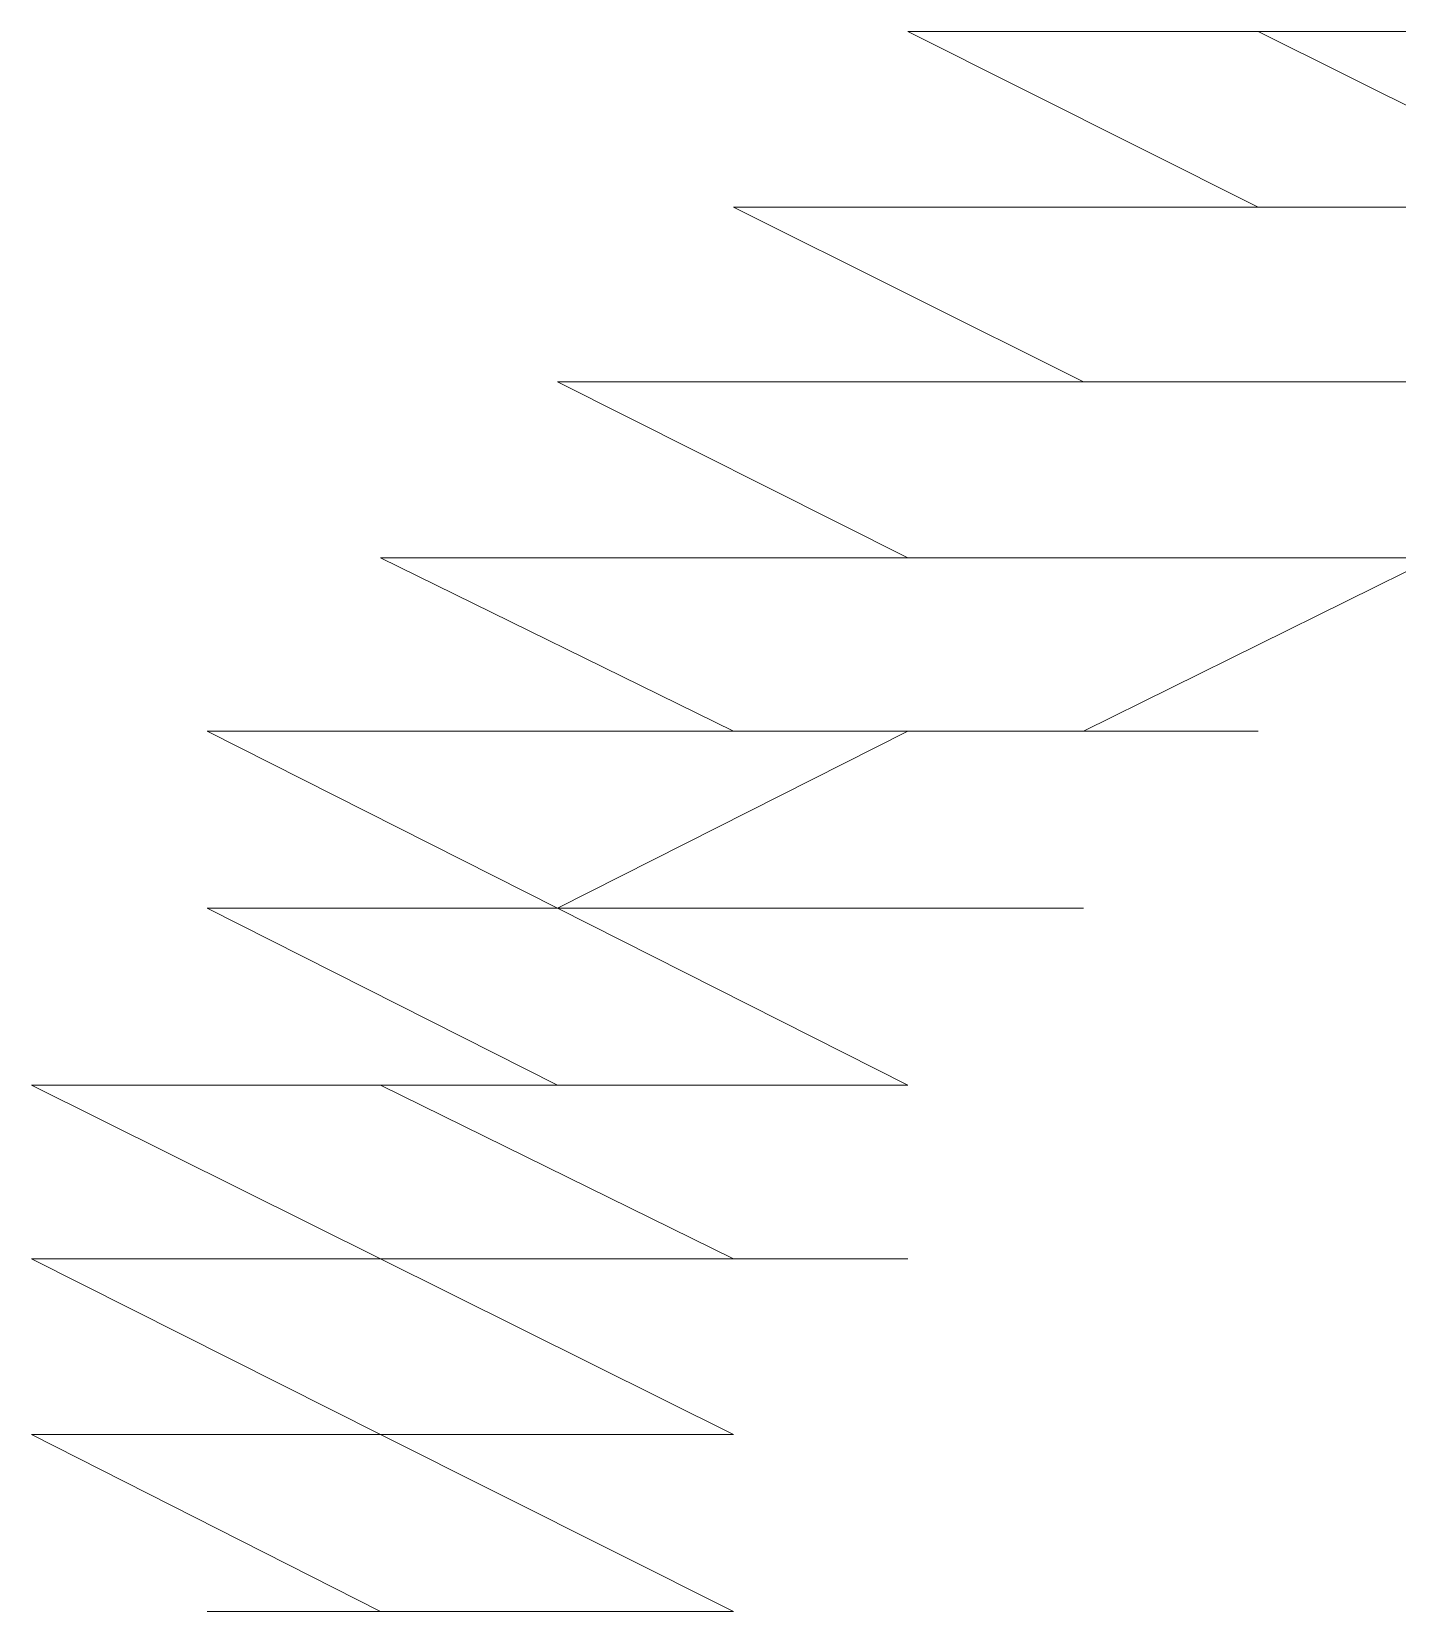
# Model space of a CAD drawing. Header units: millimetres. Extents: x 0 to 17945, y -132 to 1785.
# Drawn here: x 9940.355 to 9941.388, y 130.644 to 131.839 of the extents above; entities that cross this region are included whole.
import ezdxf

# ---------------------------------------------------------------- set-up
doc = ezdxf.new("R2010")
doc.units = ezdxf.units.MM

# ---------------------------------------------------------------- blocks, each defined once
blk = doc.blocks.new('TCR_GROWATT_40KTL3_X_FRONT')
at = {"color": 1, "lineweight": 9}
for points in [[(496.8406, 131.8392), (497.1055, 131.8392), (497.3724, 131.8392), (497.7687, 131.8392), (498.0335, 131.8392), (498.3005, 131.8392), (498.0335, 131.8392), (497.7687, 131.8392), (497.3724, 131.8392), (497.1055, 131.8392)], [(496.8406, 131.8392), (497.1055, 131.8392), (497.3724, 131.8392), (497.7687, 131.8392), (498.0335, 131.8392), (498.3005, 131.8392), (498.0335, 131.8392), (497.7687, 131.8392), (497.3724, 131.8392), (497.1055, 131.8392)], [(496.8406, 131.8392), (497.1055, 131.8392), (497.5035, 131.8392), (497.7687, 131.8392), (498.0335, 131.8392), (498.3005, 131.8392), (498.0335, 131.8392), (497.7687, 131.8392), (497.5035, 131.8392), (497.2387, 131.8392), (496.9735, 131.8392)], [(496.8406, 131.8392), (497.1055, 131.8392), (497.3724, 131.8392), (497.7687, 131.8392), (498.0335, 131.8392), (498.3005, 131.8392), (498.0335, 131.8392), (497.7687, 131.8392), (497.5035, 131.8392), (497.2387, 131.8392), (496.9735, 131.8392)], [(496.8406, 131.8392), (497.1055, 131.7063), (497.5035, 131.7063), (497.9016, 131.7063), (498.1667, 131.7063), (497.9016, 131.7063), (497.6364, 131.7063), (497.3724, 131.7063), (497.1055, 131.8392)], [(496.8406, 131.8392), (497.1055, 131.8392), (497.5035, 131.8392), (497.7687, 131.8392), (498.0335, 131.8392), (498.3005, 131.8392), (498.0335, 131.7063), (497.6364, 131.7063), (497.3724, 131.7063), (497.1055, 131.8392)], [(496.9735, 131.8392), (497.2387, 131.8392), (497.5035, 131.8392), (497.7687, 131.8392), (498.0335, 131.8392), (497.7687, 131.8392), (497.3724, 131.8392), (497.1055, 131.8392)], [(496.9735, 131.8392), (497.2387, 131.8392), (497.5035, 131.8392), (497.7687, 131.8392), (498.0335, 131.8392), (497.7687, 131.8392), (497.3724, 131.8392), (497.1055, 131.8392)], [(496.9735, 131.8392), (497.2387, 131.8392), (497.5035, 131.8392), (497.7687, 131.8392), (498.0335, 131.8392), (497.7687, 131.8392), (497.3724, 131.8392), (497.1055, 131.8392)], [(496.9735, 131.8392), (497.2387, 131.8392), (497.5035, 131.8392), (497.7687, 131.8392), (498.0335, 131.8392), (497.7687, 131.8392), (497.3724, 131.8392), (497.1055, 131.8392)], [(496.9735, 131.8392), (497.2387, 131.8392), (497.5035, 131.8392), (497.7687, 131.8392), (498.0335, 131.8392), (497.7687, 131.8392), (497.3724, 131.8392), (497.1055, 131.8392)], [(496.9735, 131.8392), (497.2387, 131.8392), (497.5035, 131.8392), (497.7687, 131.8392), (498.0335, 131.8392), (497.7687, 131.8392), (497.3724, 131.8392), (497.1055, 131.8392)], [(496.9735, 131.8392), (497.2387, 131.8392), (497.5035, 131.8392), (497.7687, 131.8392), (498.0335, 131.8392), (497.7687, 131.8392), (497.3724, 131.8392), (497.1055, 131.8392)], [(496.9735, 131.8392), (497.2387, 131.8392), (497.5035, 131.8392), (497.7687, 131.8392), (498.0335, 131.8392), (497.7687, 131.8392), (497.3724, 131.8392), (497.1055, 131.8392)], [(497.1055, 131.8392), (497.3724, 131.8392), (497.6364, 131.8392), (497.9016, 131.8392), (497.5035, 131.8392), (497.2387, 131.8392)], [(497.1055, 131.8392), (497.3724, 131.8392), (497.7687, 131.8392), (498.0335, 131.8392), (497.7687, 131.8392), (497.3724, 131.8392)], [(497.1055, 131.8392), (497.3724, 131.8392), (497.7687, 131.8392), (498.0335, 131.8392), (497.7687, 131.8392), (497.3724, 131.8392)], [(497.1055, 131.8392), (497.3724, 131.8392), (497.7687, 131.8392), (498.0335, 131.8392), (497.7687, 131.8392), (497.5035, 131.8392), (497.2387, 131.8392)], [(497.1055, 131.8392), (497.3724, 131.8392), (497.7687, 131.8392), (498.0335, 131.8392), (497.7687, 131.8392), (497.5035, 131.8392), (497.2387, 131.8392)], [(497.1055, 131.8392), (497.3724, 131.8392), (497.7687, 131.8392), (498.0335, 131.8392), (497.7687, 131.8392), (497.3724, 131.8392)], [(497.1055, 131.8392), (497.3724, 131.8392), (497.7687, 131.8392), (498.0335, 131.8392), (497.7687, 131.8392), (497.3724, 131.8392)], [(496.7086, 131.7063), (496.9735, 131.7063), (497.2387, 131.7063), (497.5035, 131.7063), (497.9016, 131.7063), (498.1667, 131.7063), (498.4316, 131.7063), (498.1667, 131.7063), (497.9016, 131.7063), (497.6364, 131.7063), (497.2387, 131.7063), (496.9735, 131.7063)], [(496.7086, 131.7063), (496.9735, 131.7063), (497.2387, 131.7063), (497.5035, 131.7063), (497.9016, 131.7063), (498.1667, 131.7063), (498.4316, 131.7063), (498.1667, 131.7063), (497.9016, 131.7063), (497.6364, 131.7063), (497.2387, 131.7063), (496.9735, 131.7063)], [(496.7086, 131.7063), (496.9735, 131.7063), (497.2387, 131.7063), (497.5035, 131.7063), (497.9016, 131.7063), (498.1667, 131.7063), (498.4316, 131.7063), (498.1667, 131.7063), (497.9016, 131.7063), (497.6364, 131.7063), (497.2387, 131.7063), (496.9735, 131.7063)], [(496.7086, 131.7063), (496.9735, 131.7063), (497.2387, 131.7063), (497.5035, 131.7063), (497.9016, 131.7063), (498.1667, 131.7063), (498.4316, 131.7063), (498.1667, 131.7063), (497.9016, 131.7063), (497.6364, 131.7063), (497.2387, 131.7063), (496.9735, 131.7063)], [(496.7086, 131.7063), (496.9735, 131.7063), (497.2387, 131.7063), (497.5035, 131.7063), (497.9016, 131.7063), (498.1667, 131.7063), (498.4316, 131.7063), (498.1667, 131.7063), (497.9016, 131.7063), (497.6364, 131.7063), (497.2387, 131.7063), (496.9735, 131.7063)], [(496.7086, 131.7063), (496.9735, 131.7063), (497.2387, 131.7063), (497.5035, 131.7063), (497.9016, 131.7063), (498.1667, 131.7063), (498.4316, 131.7063), (498.1667, 131.7063), (497.9016, 131.7063), (497.6364, 131.7063), (497.2387, 131.7063), (496.9735, 131.7063)], [(496.7086, 131.7063), (496.9735, 131.5743), (497.2387, 131.5743), (497.6364, 131.5743), (497.9016, 131.5743), (498.1667, 131.5743), (498.4316, 131.5743), (498.1667, 131.5743), (497.9016, 131.5743), (497.6364, 131.5743), (497.2387, 131.7063), (496.9735, 131.7063)], [(496.7086, 131.7063), (496.9735, 131.7063), (497.2387, 131.7063), (497.5035, 131.7063), (497.9016, 131.7063), (498.1667, 131.7063), (498.4316, 131.7063), (498.1667, 131.5743), (497.9016, 131.5743), (497.6364, 131.5743), (497.2387, 131.7063), (496.9735, 131.7063)], [(496.8406, 131.7063), (497.1055, 131.7063), (497.5035, 131.7063), (497.9016, 131.7063), (498.1667, 131.7063), (497.9016, 131.7063), (497.6364, 131.7063), (497.2387, 131.7063), (496.9735, 131.7063)], [(496.8406, 131.7063), (497.1055, 131.7063), (497.5035, 131.7063), (497.9016, 131.7063), (498.1667, 131.7063), (497.9016, 131.7063), (497.6364, 131.7063), (497.2387, 131.7063), (496.9735, 131.7063)], [(496.8406, 131.7063), (497.1055, 131.7063), (497.5035, 131.7063), (497.9016, 131.7063), (498.1667, 131.7063), (498.4316, 131.7063), (498.1667, 131.7063), (497.9016, 131.7063), (497.6364, 131.7063), (497.2387, 131.7063), (496.9735, 131.7063)], [(496.8406, 131.7063), (497.1055, 131.7063), (497.5035, 131.7063), (497.9016, 131.7063), (498.1667, 131.7063), (498.4316, 131.7063), (498.1667, 131.7063), (497.9016, 131.7063), (497.6364, 131.7063), (497.2387, 131.7063), (496.9735, 131.7063)], [(496.5755, 131.5743), (496.8406, 131.5743), (497.1055, 131.5743), (497.5035, 131.5743), (497.9016, 131.5743), (498.1667, 131.5743), (498.4316, 131.5743), (498.0335, 131.5743), (497.6364, 131.5743), (497.2387, 131.5743), (496.9735, 131.5743), (496.7086, 131.5743)], [(496.5755, 131.5743), (496.8406, 131.5743), (497.1055, 131.5743), (497.6364, 131.5743), (497.9016, 131.5743), (498.1667, 131.5743), (498.4316, 131.5743), (498.0335, 131.5743), (497.6364, 131.5743), (497.2387, 131.5743), (496.9735, 131.5743), (496.7086, 131.5743)], [(496.5755, 131.5743), (496.8406, 131.5743), (497.1055, 131.5743), (497.5035, 131.5743), (497.9016, 131.5743), (498.1667, 131.5743), (498.4316, 131.5743), (498.0335, 131.5743), (497.6364, 131.5743), (497.2387, 131.5743), (496.9735, 131.5743), (496.7086, 131.5743)], [(496.5755, 131.5743), (496.8406, 131.5743), (497.1055, 131.5743), (497.5035, 131.5743), (497.9016, 131.5743), (498.3005, 131.5743), (498.5645, 131.5743), (498.3005, 131.5743), (497.9016, 131.5743), (497.6364, 131.5743), (497.2387, 131.5743), (496.8406, 131.5743)], [(496.5755, 131.5743), (496.8406, 131.5743), (497.2387, 131.5743), (497.5035, 131.5743), (497.9016, 131.5743), (498.1667, 131.5743), (498.4316, 131.5743), (498.1667, 131.5743), (497.9016, 131.5743), (497.6364, 131.5743), (497.2387, 131.5743), (496.9735, 131.5743), (496.7086, 131.5743)], [(496.5755, 131.5743), (496.8406, 131.4411), (497.2387, 131.4411), (497.5035, 131.4411), (497.9016, 131.4411), (498.1667, 131.4411), (498.4316, 131.4411), (498.6967, 131.4411), (498.4316, 131.4411), (498.1667, 131.4411), (497.6364, 131.5743), (497.2387, 131.5743), (496.9735, 131.5743), (496.7086, 131.5743)], [(496.5755, 131.5743), (496.8406, 131.5743), (497.2387, 131.5743), (497.5035, 131.5743), (497.9016, 131.5743), (498.1667, 131.5743), (498.4316, 131.5743), (498.6967, 131.4411), (498.4316, 131.4411), (498.1667, 131.4411), (497.6364, 131.5743), (497.2387, 131.5743), (496.9735, 131.5743), (496.7086, 131.5743)], [(496.4417, 131.4411), (496.7086, 131.4411), (496.9735, 131.4411), (497.2387, 131.4411), (497.5035, 131.4411), (497.9016, 131.4411), (498.1667, 131.4411), (498.4316, 131.4411), (498.6967, 131.4411), (498.4316, 131.4411), (498.1667, 131.4411), (497.6364, 131.4411), (497.2387, 131.4411), (496.9735, 131.4411), (496.7086, 131.4411)], [(496.4417, 131.4411), (496.7086, 131.4411), (496.9735, 131.4411), (497.5035, 131.4411), (497.9016, 131.4411), (498.1667, 131.4411), (498.4316, 131.4411), (498.6967, 131.4411), (498.4316, 131.4411), (498.1667, 131.4411), (497.6364, 131.4411), (497.2387, 131.4411), (496.9735, 131.4411), (496.7086, 131.4411)], [(496.4417, 131.4411), (496.8406, 131.4411), (497.2387, 131.4411), (497.5035, 131.4411), (497.1055, 131.4411), (496.8406, 131.4411), (496.5755, 131.4411)], [(496.4417, 131.4411), (496.7086, 131.4411), (496.9735, 131.4411), (497.2387, 131.4411), (496.9735, 131.4411), (496.7086, 131.4411)], [(496.4417, 131.4411), (496.8406, 131.4411), (497.1055, 131.4411), (497.3724, 131.4411), (497.1055, 131.4411), (496.7086, 131.4411)], [(496.4417, 131.4411), (496.7086, 131.4411), (496.9735, 131.4411), (497.2387, 131.4411), (496.8406, 131.4411), (496.5755, 131.4411)], [(496.4417, 131.4411), (496.7086, 131.4411), (497.1055, 131.4411), (497.3724, 131.4411), (497.1055, 131.4411), (496.8406, 131.4411), (496.5755, 131.4411)], [(496.4417, 131.4411), (496.7086, 131.4411), (497.1055, 131.4411), (497.3724, 131.4411), (496.9735, 131.4411), (496.7086, 131.4411)], [(496.4417, 131.4411), (496.7086, 131.4411), (496.9735, 131.4411), (497.2387, 131.4411), (496.9735, 131.4411), (496.7086, 131.4411)], [(496.4417, 131.4411), (496.7086, 131.4411), (496.9735, 131.4411), (497.2387, 131.4411), (496.9735, 131.4411), (496.7086, 131.4411)], [(496.4417, 131.4411), (496.7086, 131.4411), (496.9735, 131.4411), (497.2387, 131.4411), (496.9735, 131.4411), (496.7086, 131.4411)], [(496.4417, 131.4411), (496.7086, 131.4411), (496.9735, 131.4411), (497.2387, 131.4411), (496.9735, 131.4411), (496.7086, 131.4411)], [(496.4417, 131.4411), (496.7086, 131.4411), (496.9735, 131.4411), (497.2387, 131.4411), (496.9735, 131.4411), (496.7086, 131.4411)], [(496.4417, 131.4411), (496.7086, 131.4411), (496.9735, 131.4411), (497.2387, 131.4411), (496.9735, 131.4411), (496.7086, 131.4411)], [(496.4417, 131.4411), (496.7086, 131.4411), (496.9735, 131.4411), (497.2387, 131.4411), (496.9735, 131.4411), (496.7086, 131.4411)], [(496.4417, 131.4411), (496.7086, 131.4411), (496.9735, 131.4411), (497.2387, 131.4411), (496.9735, 131.4411), (496.7086, 131.4411)], [(496.4417, 131.4411), (496.7086, 131.4411), (496.9735, 131.4411), (497.2387, 131.4411), (496.9735, 131.4411), (496.7086, 131.4411)], [(496.4417, 131.4411), (496.7086, 131.31), (496.9735, 131.31), (496.7086, 131.31)], [(496.4417, 131.4411), (496.7086, 131.4411), (496.9735, 131.4411), (497.2387, 131.4411), (496.9735, 131.31), (496.7086, 131.31)], [(496.3106, 131.31), (496.5755, 131.31), (496.8406, 131.31), (497.1055, 131.31), (496.8406, 131.31), (496.5755, 131.31)], [(496.3106, 131.31), (496.5755, 131.31), (496.8406, 131.31), (497.1055, 131.31), (496.8406, 131.31), (496.5755, 131.31)], [(496.3106, 131.31), (496.5755, 131.31), (496.8406, 131.31), (497.1055, 131.31), (496.8406, 131.31), (496.5755, 131.31)], [(496.3106, 131.31), (496.5755, 131.31), (496.8406, 131.31), (496.5755, 131.31)], [(496.3106, 131.31), (496.5755, 131.31), (496.8406, 131.31), (497.1055, 131.31), (496.8406, 131.31), (496.5755, 131.31)], [(496.3106, 131.31), (496.5755, 131.31), (496.8406, 131.31), (496.5755, 131.31)], [(496.3106, 131.31), (496.5755, 131.31), (496.8406, 131.31), (496.5755, 131.31)], [(496.3106, 131.31), (496.5755, 131.31), (496.8406, 131.31), (496.5755, 131.31)], [(496.3106, 131.31), (496.5755, 131.31), (496.8406, 131.31), (496.5755, 131.31)], [(496.3106, 131.31), (496.5755, 131.1762), (496.8406, 131.1762), (496.5755, 131.1762)], [(496.3106, 131.31), (496.5755, 131.31), (496.8406, 131.31), (496.5755, 131.1762)], [(496.4417, 131.31), (496.7086, 131.31), (496.9735, 131.31), (496.7086, 131.31)], [(496.4417, 131.31), (496.7086, 131.31), (496.9735, 131.31), (496.7086, 131.31)], [(496.3106, 131.1762), (496.5755, 131.1762), (496.8406, 131.1762), (496.5755, 131.1762)], [(496.3106, 131.1762), (496.5755, 131.1762), (496.8406, 131.1762), (496.5755, 131.1762)], [(496.3106, 131.1762), (496.5755, 131.1762), (496.8406, 131.1762), (496.5755, 131.1762)], [(496.3106, 131.1762), (496.5755, 131.1762), (496.8406, 131.1762), (496.5755, 131.1762)], [(496.3106, 131.1762), (496.5755, 131.1762), (496.8406, 131.1762), (496.5755, 131.1762)], [(496.3106, 131.1762), (496.5755, 131.1762), (496.8406, 131.1762), (496.5755, 131.1762)], [(496.3106, 131.1762), (496.5755, 131.1762), (496.8406, 131.1762), (496.5755, 131.1762)], [(496.3106, 131.1762), (496.5755, 131.1762), (496.8406, 131.1762), (496.5755, 131.1762)], [(496.3106, 131.1762), (496.5755, 131.0425), (496.8406, 131.0425), (496.5755, 131.1762)], [(496.3106, 131.1762), (496.5755, 131.1762), (496.8406, 131.1762), (496.5755, 131.1762)], [(496.1777, 131.0425), (496.4417, 131.0425), (496.7086, 131.0425), (496.4417, 131.0425)], [(496.1777, 131.0425), (496.4417, 130.9111), (496.7086, 130.9111), (496.4417, 131.0425)], [(496.1777, 131.0425), (496.4417, 131.0425), (496.7086, 131.0425), (496.4417, 131.0425)], [(496.3106, 131.0425), (496.5755, 131.0425), (496.8406, 131.0425), (496.5755, 131.0425)], [(496.3106, 131.0425), (496.5755, 131.0425), (496.8406, 131.0425), (496.5755, 131.0425)], [(496.3106, 131.0425), (496.5755, 131.0425), (496.8406, 131.0425), (496.5755, 131.0425)], [(496.3106, 131.0425), (496.5755, 131.0425), (496.8406, 131.0425), (496.5755, 131.0425)], [(496.1777, 130.9111), (496.4417, 130.9111), (496.7086, 130.9111), (496.4417, 130.9111)], [(496.1777, 130.9111), (496.4417, 130.9111), (496.7086, 130.9111), (496.4417, 130.9111)], [(496.1777, 130.9111), (496.4417, 130.9111), (496.7086, 130.9111), (496.4417, 130.9111)], [(496.1777, 130.9111), (496.4417, 130.9111), (496.7086, 130.9111), (496.4417, 130.9111)], [(496.1777, 130.9111), (496.4417, 130.9111), (496.7086, 130.9111), (496.4417, 130.9111)], [(496.1777, 130.9111), (496.4417, 130.7782), (496.7086, 130.7782), (496.4417, 130.9111)], [(496.1777, 130.9111), (496.4417, 130.9111), (496.7086, 130.9111), (496.4417, 130.9111)], [(496.1777, 130.7782), (496.4417, 130.7782), (496.7086, 130.7782), (496.4417, 130.7782)], [(496.1777, 130.7782), (496.4417, 130.7782), (496.7086, 130.7782), (496.4417, 130.7782)], [(496.1777, 130.7782), (496.4417, 130.7782), (496.7086, 130.7782), (496.4417, 130.7782)], [(496.1777, 130.7782), (496.4417, 130.7782), (496.7086, 130.7782), (496.4417, 130.7782)], [(496.1777, 130.7782), (496.4417, 130.7782), (496.7086, 130.7782), (496.4417, 130.7782)], [(496.1777, 130.7782), (496.4417, 130.7782), (496.7086, 130.7782), (496.4417, 130.7782)], [(496.1777, 130.7782), (496.4417, 130.7782), (496.7086, 130.7782), (496.4417, 130.7782)], [(496.1777, 130.7782), (496.4417, 130.7782), (496.7086, 130.7782), (496.4417, 130.7782)], [(496.1777, 130.7782), (496.4417, 130.7782), (496.7086, 130.7782), (496.4417, 130.7782)], [(496.1777, 130.7782), (496.4417, 130.7782), (496.7086, 130.7782), (496.4417, 130.7782)], [(496.1777, 130.7782), (496.4417, 130.6444), (496.7086, 130.6444), (496.4417, 130.7782)], [(496.1777, 130.7782), (496.4417, 130.7782), (496.7086, 130.7782), (496.4417, 130.7782)], [(496.3106, 130.6444), (496.5755, 130.6444)], [(496.3106, 130.6444), (496.5755, 130.6444)]]:
    blk.add_lwpolyline(points, close=True, dxfattribs=at)
for points in [[(497.1055, 131.8392), (497.3724, 131.8392), (497.7687, 131.8392), (498.0335, 131.8392)], [(497.9016, 131.8392), (497.5035, 131.8392), (497.2387, 131.8392), (497.1055, 131.8392)], [(496.5755, 131.5743), (496.8406, 131.5743), (497.1055, 131.5743), (497.5035, 131.5743), (497.9016, 131.5743), (498.3005, 131.5743), (498.5645, 131.5743)], [(498.5645, 131.5743), (498.3005, 131.5743), (498.0335, 131.5743), (497.6364, 131.5743), (497.2387, 131.5743), (496.9735, 131.5743), (496.7086, 131.5743), (496.5755, 131.5743)], [(496.5755, 131.5743), (496.8406, 131.5743), (497.2387, 131.5743), (497.5035, 131.5743), (497.9016, 131.5743), (498.1667, 131.5743), (498.4316, 131.5743), (498.5645, 131.5743)], [(498.5645, 131.5743), (498.3005, 131.5743), (497.9016, 131.5743), (497.6364, 131.5743), (497.2387, 131.5743), (496.8406, 131.5743), (496.5755, 131.5743)], [(496.5755, 131.5743), (496.8406, 131.5743), (497.2387, 131.5743), (497.5035, 131.5743), (497.9016, 131.5743), (498.1667, 131.5743), (498.4316, 131.5743), (498.5645, 131.5743)], [(498.5645, 131.5743), (498.3005, 131.5743), (497.9016, 131.5743), (497.6364, 131.5743), (497.2387, 131.5743), (496.9735, 131.5743), (496.7086, 131.5743), (496.5755, 131.5743)], [(496.4417, 131.4411), (496.7086, 131.4411), (496.9735, 131.4411), (497.5035, 131.4411), (497.9016, 131.4411), (498.1667, 131.4411), (498.4316, 131.4411), (498.6967, 131.4411)], [(498.6967, 131.4411), (498.4316, 131.4411), (498.1667, 131.4411), (497.6364, 131.4411), (497.2387, 131.4411), (496.9735, 131.4411), (496.7086, 131.4411), (496.4417, 131.4411)], [(496.4417, 131.4411), (496.7086, 131.4411), (496.9735, 131.4411), (497.5035, 131.4411), (498.0335, 131.4411), (498.3005, 131.4411), (498.5645, 131.4411), (498.6967, 131.4411)], [(498.6967, 131.4411), (498.4316, 131.4411), (498.1667, 131.4411), (497.6364, 131.4411), (497.2387, 131.4411), (496.9735, 131.4411), (496.7086, 131.4411), (496.4417, 131.4411)], [(496.4417, 131.4411), (496.8406, 131.4411), (497.1055, 131.4411), (497.3724, 131.4411), (497.5035, 131.4411)], [(497.5035, 131.4411), (497.1055, 131.4411), (496.8406, 131.4411), (496.5755, 131.4411), (496.4417, 131.4411)], [(496.4417, 131.4411), (496.8406, 131.4411), (497.1055, 131.4411), (497.3724, 131.4411), (497.5035, 131.4411)], [(497.5035, 131.4411), (497.1055, 131.4411), (496.8406, 131.4411), (496.5755, 131.4411), (496.4417, 131.4411)], [(496.4417, 131.4411), (496.8406, 131.4411), (497.1055, 131.4411), (497.3724, 131.4411), (497.5035, 131.4411)], [(497.5035, 131.4411), (497.1055, 131.4411), (496.8406, 131.4411), (496.5755, 131.4411), (496.4417, 131.4411)], [(496.4417, 131.4411), (496.7086, 131.4411), (496.9735, 131.4411), (497.2387, 131.4411), (497.3724, 131.4411)], [(497.3724, 131.4411), (497.1055, 131.4411), (496.7086, 131.4411), (496.4417, 131.4411)], [(496.4417, 131.4411), (496.7086, 131.4411), (496.9735, 131.4411), (497.2387, 131.4411), (497.3724, 131.4411)], [(497.3724, 131.4411), (497.1055, 131.4411), (496.7086, 131.4411), (496.4417, 131.4411)], [(496.4417, 131.4411), (496.7086, 131.4411), (497.1055, 131.4411), (497.3724, 131.4411)], [(497.3724, 131.4411), (497.1055, 131.4411), (496.8406, 131.4411), (496.5755, 131.4411), (496.4417, 131.4411)], [(496.4417, 131.4411), (496.7086, 131.4411), (497.1055, 131.4411), (497.3724, 131.4411)], [(497.3724, 131.4411), (497.1055, 131.4411), (496.8406, 131.4411), (496.5755, 131.4411), (496.4417, 131.4411)], [(496.4417, 131.4411), (496.7086, 131.4411), (497.1055, 131.4411), (497.3724, 131.4411)], [(497.3724, 131.4411), (497.1055, 131.4411), (496.8406, 131.4411), (496.5755, 131.4411), (496.4417, 131.4411)], [(496.4417, 131.4411), (496.7086, 131.4411), (497.1055, 131.4411), (497.3724, 131.4411)], [(497.3724, 131.4411), (497.1055, 131.4411), (496.8406, 131.4411), (496.5755, 131.4411), (496.4417, 131.4411)], [(496.4417, 131.4411), (496.7086, 131.4411), (496.9735, 131.4411), (497.2387, 131.4411), (497.3724, 131.4411)], [(497.3724, 131.4411), (496.9735, 131.4411), (496.7086, 131.4411), (496.4417, 131.4411)], [(496.4417, 131.4411), (496.7086, 131.4411), (496.9735, 131.4411), (497.2387, 131.4411)], [(497.2387, 131.4411), (496.9735, 131.4411), (496.7086, 131.4411), (496.4417, 131.4411)], [(496.4417, 131.4411), (496.7086, 131.4411), (496.9735, 131.4411), (497.2387, 131.4411)], [(497.2387, 131.4411), (496.9735, 131.4411), (496.7086, 131.4411), (496.4417, 131.4411)], [(496.4417, 131.4411), (496.7086, 131.4411), (496.9735, 131.4411), (497.2387, 131.4411)], [(497.1055, 131.4411), (496.8406, 131.4411), (496.5755, 131.4411), (496.4417, 131.4411)], [(496.3106, 131.31), (496.5755, 131.31), (496.8406, 131.31), (497.1055, 131.31)], [(497.1055, 131.31), (496.8406, 131.31), (496.5755, 131.31), (496.3106, 131.31)], [(496.3106, 131.31), (496.5755, 131.31), (496.8406, 131.31), (497.1055, 131.31)], [(497.1055, 131.31), (496.8406, 131.31), (496.5755, 131.31), (496.3106, 131.31)], [(496.3106, 131.31), (496.5755, 131.31), (496.8406, 131.31), (497.1055, 131.31)], [(497.1055, 131.31), (496.8406, 131.31), (496.5755, 131.31), (496.3106, 131.31)], [(496.3106, 131.31), (496.5755, 131.31), (496.8406, 131.31), (496.9735, 131.31)], [(496.9735, 131.31), (496.7086, 131.31), (496.4417, 131.31), (496.3106, 131.31)], [(496.3106, 131.31), (496.5755, 131.31), (496.8406, 131.31), (496.9735, 131.31)], [(496.9735, 131.31), (496.7086, 131.31), (496.4417, 131.31), (496.3106, 131.31)], [(496.3106, 131.31), (496.5755, 131.31), (496.8406, 131.31), (496.9735, 131.31)], [(496.9735, 131.31), (496.7086, 131.31), (496.4417, 131.31), (496.3106, 131.31)], [(496.3106, 131.31), (496.5755, 131.31), (496.8406, 131.31), (496.9735, 131.31)], [(496.9735, 131.31), (496.7086, 131.31), (496.4417, 131.31), (496.3106, 131.31)], [(496.4417, 131.31), (496.7086, 131.31), (496.9735, 131.31), (497.1055, 131.31)], [(497.1055, 131.31), (496.8406, 131.31), (496.5755, 131.31), (496.4417, 131.31)], [(496.4417, 131.31), (496.7086, 131.31), (496.9735, 131.31), (497.1055, 131.31)], [(497.1055, 131.31), (496.8406, 131.31), (496.5755, 131.31), (496.4417, 131.31)], [(496.3106, 131.1762), (496.5755, 131.1762), (496.8406, 131.1762), (496.9735, 131.1762)], [(496.9735, 131.1762), (496.7086, 131.1762), (496.4417, 131.1762), (496.3106, 131.1762)], [(496.3106, 131.1762), (496.5755, 131.1762), (496.8406, 131.1762), (496.9735, 131.1762)], [(496.9735, 131.1762), (496.7086, 131.1762), (496.4417, 131.1762), (496.3106, 131.1762)], [(496.3106, 131.1762), (496.5755, 131.1762), (496.8406, 131.1762), (496.9735, 131.1762)], [(496.9735, 131.1762), (496.7086, 131.1762), (496.4417, 131.1762), (496.3106, 131.1762)], [(496.3106, 131.1762), (496.5755, 131.1762), (496.8406, 131.1762), (496.9735, 131.1762)], [(496.9735, 131.1762), (496.7086, 131.1762), (496.4417, 131.1762), (496.3106, 131.1762)], [(496.1777, 131.0425), (496.4417, 131.0425), (496.7086, 131.0425), (496.8406, 131.0425)], [(496.8406, 131.0425), (496.5755, 131.0425), (496.3106, 131.0425), (496.1777, 131.0425)], [(496.1777, 131.0425), (496.4417, 131.0425), (496.7086, 131.0425), (496.8406, 131.0425)], [(496.8406, 131.0425), (496.5755, 131.0425), (496.3106, 131.0425), (496.1777, 131.0425)], [(496.1777, 131.0425), (496.4417, 131.0425), (496.7086, 131.0425), (496.8406, 131.0425)], [(496.8406, 131.0425), (496.5755, 131.0425), (496.3106, 131.0425), (496.1777, 131.0425)], [(496.1777, 131.0425), (496.4417, 131.0425), (496.7086, 131.0425), (496.8406, 131.0425)], [(496.8406, 131.0425), (496.5755, 131.0425), (496.3106, 131.0425), (496.1777, 131.0425)], [(496.1777, 131.0425), (496.4417, 131.0425), (496.7086, 131.0425), (496.8406, 131.0425)], [(496.8406, 131.0425), (496.5755, 131.0425), (496.3106, 131.0425), (496.1777, 131.0425)], [(496.3106, 131.0425), (496.5755, 131.0425), (496.8406, 131.0425)], [(496.8406, 131.0425), (496.5755, 131.0425), (496.3106, 131.0425)], [(496.3106, 131.0425), (496.5755, 131.0425), (496.8406, 131.0425)], [(496.8406, 131.0425), (496.5755, 131.0425), (496.3106, 131.0425)], [(496.1777, 130.9111), (496.4417, 130.9111), (496.7086, 130.9111), (496.8406, 130.9111)], [(496.8406, 130.9111), (496.5755, 130.9111), (496.3106, 130.9111), (496.1777, 130.9111)], [(496.1777, 130.9111), (496.4417, 130.9111), (496.7086, 130.9111), (496.8406, 130.9111)], [(496.8406, 130.9111), (496.5755, 130.9111), (496.3106, 130.9111), (496.1777, 130.9111)], [(496.1777, 130.9111), (496.4417, 130.9111), (496.7086, 130.9111), (496.8406, 130.9111)], [(496.8406, 130.9111), (496.5755, 130.9111), (496.3106, 130.9111), (496.1777, 130.9111)], [(496.1777, 130.9111), (496.4417, 130.9111), (496.7086, 130.9111), (496.8406, 130.9111)], [(496.8406, 130.9111), (496.5755, 130.9111), (496.3106, 130.9111), (496.1777, 130.9111)], [(496.1777, 130.9111), (496.4417, 130.9111), (496.7086, 130.9111), (496.8406, 130.9111)], [(496.8406, 130.9111), (496.5755, 130.9111), (496.3106, 130.9111), (496.1777, 130.9111)], [(496.1777, 130.9111), (496.4417, 130.9111), (496.7086, 130.9111), (496.8406, 130.9111)], [(496.8406, 130.9111), (496.5755, 130.9111), (496.3106, 130.9111), (496.1777, 130.9111)], [(496.1777, 130.9111), (496.4417, 130.9111), (496.7086, 130.9111), (496.8406, 130.9111)], [(496.8406, 130.9111), (496.5755, 130.9111), (496.3106, 130.9111), (496.1777, 130.9111)], [(496.1777, 130.7782), (496.4417, 130.7782), (496.7086, 130.7782)], [(496.7086, 130.7782), (496.4417, 130.7782), (496.1777, 130.7782)], [(496.1777, 130.7782), (496.4417, 130.7782), (496.7086, 130.7782)], [(496.7086, 130.7782), (496.4417, 130.7782), (496.1777, 130.7782)], [(496.1777, 130.7782), (496.4417, 130.7782), (496.7086, 130.7782)], [(496.7086, 130.7782), (496.4417, 130.7782), (496.1777, 130.7782)], [(496.1777, 130.7782), (496.4417, 130.7782), (496.7086, 130.7782)], [(496.7086, 130.7782), (496.4417, 130.7782), (496.1777, 130.7782)], [(496.1777, 130.7782), (496.4417, 130.7782), (496.7086, 130.7782)], [(496.7086, 130.7782), (496.4417, 130.7782), (496.1777, 130.7782)], [(496.1777, 130.7782), (496.4417, 130.7782), (496.7086, 130.7782)], [(496.7086, 130.7782), (496.4417, 130.7782), (496.1777, 130.7782)]]:
    blk.add_lwpolyline(points, dxfattribs=at)

msp = doc.modelspace()

# ---------------------------------------------------------------- block references
msp.add_blockref('TCR_GROWATT_40KTL3_X_FRONT', (9444.1773, 0))

doc.saveas('drawing.dxf')
